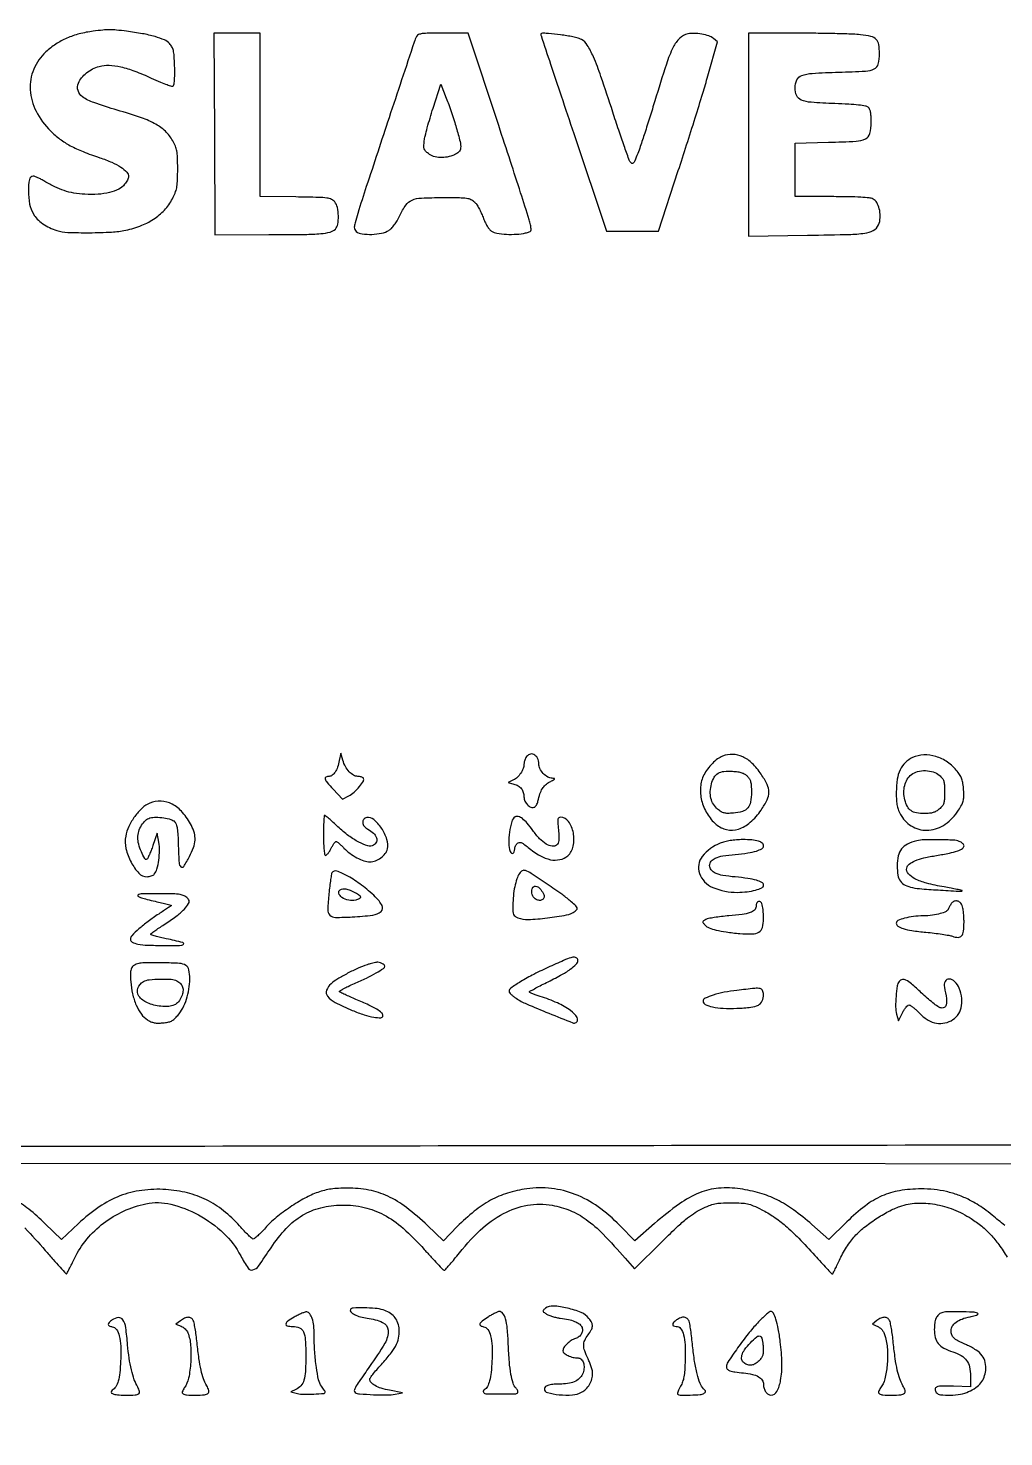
# Model space of a CAD drawing. Extents: x 8694 to 20248, y -4045 to 2404.
# Drawn here: x 16624 to 17149, y 1628 to 2386 of the extents above; entities that cross this region are included whole.
import ezdxf

# ---------------------------------------------------------------- set-up
doc = ezdxf.new("R2010")
doc.units = 0
doc.header["$MEASUREMENT"] = 0

msp = doc.modelspace()

# ---------------------------------------------------------------- linework, layer by layer
for points in [[(16690.61, 1583.06), (16690.61, 1583.06), (17142.72, 1583.06), (17594.83, 1583.06), (17594.83, 1684.12), (17594.83, 1785.19), (17154.08, 1784.58, 0.000056), (16535.22, 1783.66, 0.00011), (16044.21, 1782.76, 0.000012), (15622.27, 1781.89, 0.010904)], [(16706.83, 1616.65, -0.000074), (16292.85, 1616.75, -0.000235)], [(17149.75, 1741.31, 0.004165), (17143.05, 1746.9, 0.015067), (17138.65, 1750.3, 0.021391), (17134.92, 1752.76, 0.017556), (17130.75, 1755.07, 0.03051), (17124.67, 1757.72, 0.031095), (17118.35, 1759.58, 0.030396), (17111.71, 1760.68, 0.026562), (17104.68, 1761.03, 0.039787), (17093.12, 1760.08, 0.063807), (17083.64, 1757.26, 0.059139), (17074.69, 1751.95, 0.029309), (17064.69, 1743.32), (17054.96, 1733.89), (17045.94, 1741.85, 0.023606), (17036.05, 1749.79, 0.042002), (17027.12, 1755.19, 0.04546), (17017.93, 1758.76, 0.033732), (17007.28, 1761.05, 0.057597), (16995.66, 1761.38, 0.074688), (16985.31, 1758.91, 0.059613), (16974.51, 1752.96, 0.0236), (16961.19, 1742.41), (16950.49, 1733.09), (16942.41, 1741.41, 0.045459), (16930.73, 1751.44, 0.060957), (16918.47, 1758.08, 0.065148), (16905.66, 1761.28, 0.063291), (16892.32, 1761.12, 0.041419), (16882.02, 1758.81, 0.04885), (16872.83, 1754.91, 0.045279), (16864.04, 1749.02, 0.028734), (16854.91, 1740.73), (16847.48, 1733.17), (16838.91, 1741.29, 0.026294), (16827.49, 1751.02, 0.053781), (16817.45, 1757.12, 0.06209), (16807.34, 1760.4, 0.048454), (16795.83, 1761.48, 0.011698), (16790.87, 1761.35, 0.023324), (16786.97, 1760.97, 0.02666), (16783.47, 1760.27, 0.02179), (16779.83, 1759.17, 0.041161), (16772.83, 1756.05, 0.023213), (16764.9, 1751.2, 0.023121), (16757.36, 1745.58, 0.037041), (16751.55, 1740.04, -0.009342), (16749.4, 1737.75, -0.013577), (16747.41, 1735.82, -0.009084), (16745.69, 1734.3, -0.178678), (16745.04, 1734.06, -0.185423), (16744.38, 1734.31, -0.007097), (16742.42, 1736.13, -0.011884), (16740.14, 1738.42, -0.008007), (16737.64, 1741.12, 0.041664), (16728.97, 1749.33, 0.054358), (16719.76, 1755.18, 0.054708), (16709.56, 1758.89, 0.042985), (16697.92, 1760.68, 0.049687), (16685, 1760.26, 0.059768), (16673.23, 1757.25, 0.056908), (16662.07, 1751.38, 0.039401), (16650.93, 1742.44), (16641.74, 1733.79), (16633.03, 1742.26, 0.024698), (16624.09, 1750.15, 0.046636), (16616.05, 1755.42, 0.050955)], [(16622.04, 1740.01, -0.012699), (16632.97, 1727.98, 0.002851), (16637.28, 1723.05, 0.004768), (16640.97, 1718.95, 0.000916), (16644.23, 1715.42, 0.425595), (16644.52, 1715.41, 0.077658), (16644.75, 1715.73, 0.000935), (16645.9, 1717.99, 0.002776), (16647.23, 1720.62, 0.001809), (16648.73, 1723.67, -0.059842), (16655.37, 1733.98, -0.056749), (16664.38, 1742.62, -0.056083), (16675.21, 1749.11, -0.055773), (16687.23, 1753.04, -0.110894), (16700.61, 1752.82, -0.066249), (16715.53, 1747.05, -0.063852), (16729.03, 1737.22, -0.082742), (16738.27, 1725.04, 0.027327), (16742.21, 1718.44, 0.319866), (16744.86, 1717.45, 0.17491), (16747.85, 1719.53, 0.009013), (16754.6, 1729.4, -0.043038), (16762.78, 1739.78, -0.069127), (16771.53, 1746.85, -0.074419), (16781.39, 1750.93, -0.05911), (16792.83, 1752.38, -0.057356), (16804.74, 1751.1, -0.068467), (16815.32, 1747.14, -0.058178), (16825.69, 1739.88, -0.02866), (16837.1, 1728.5, 0.002746), (16840.9, 1724.28, 0.004238), (16844.24, 1720.69, 0.001446), (16847.15, 1717.62, 0.120491), (16847.7, 1717.28, 0.291325), (16848.21, 1717.4, 0.006374), (16850.06, 1719.38, 0.012483), (16852.2, 1721.84, 0.00785), (16854.59, 1724.83, -0.038535), (16867.2, 1738.76, -0.067358), (16879.81, 1747.84, -0.080378), (16892.69, 1752.24, -0.084773), (16906.05, 1752.23, -0.055524), (16915.69, 1749.45, -0.058954), (16924.27, 1744.65, -0.04304), (16933.45, 1736.71, -0.014808), (16945.33, 1723.75), (16950.33, 1717.96), (16964.83, 1732.34, -0.004794), (16972.68, 1739.97, -0.01748), (16977.87, 1744.59, -0.026677), (16982.06, 1747.7, -0.032305), (16986.31, 1750.14, -0.015104), (16990.58, 1752.08, -0.046415), (16993.61, 1753.02, -0.041922), (16996.93, 1753.44, -0.010638), (17002.36, 1753.56, -0.010797), (17007.87, 1753.44, -0.044069), (17011.19, 1753, -0.046759), (17014.28, 1752, -0.013193), (17018.89, 1749.87, -0.035652), (17025.29, 1746.12, -0.027304), (17031.72, 1741.17, -0.021661), (17038.86, 1734.47, -0.01021), (17047.5, 1725.24, 0.001781), (17050.88, 1721.51, 0.002788), (17053.82, 1718.33, 0.000762), (17056.39, 1715.58, 0.099636), (17056.77, 1715.31, 0.386224), (17057.09, 1715.41, 0.005127), (17058.17, 1717.37, 0.01141), (17059.39, 1719.77, 0.006869), (17060.75, 1722.66, -0.020869), (17062.45, 1726.07, -0.01618), (17064.58, 1729.64, -0.016439), (17066.88, 1732.97, -0.026006), (17069.08, 1735.64, -0.039064), (17073.93, 1740.19, -0.022907), (17080.38, 1744.87, -0.022903), (17087.22, 1748.94, -0.038852), (17093.33, 1751.62, -0.07095), (17102.25, 1753.37, -0.055471), (17112.13, 1752.79, -0.052353), (17122.2, 1749.96, -0.048839), (17131.71, 1745.05, -0.02796), (17137.37, 1740.93, -0.033551), (17142.17, 1736.43, -0.03118), (17146.6, 1731.06, -0.019461), (17151.12, 1724.26, 0.006752)]]:
    msp.add_lwpolyline(points, format="xyb")
for points in [[(16658.82, 2384.09, 0.031301), (16651.31, 2382.63, 0.039504), (16644.63, 2380.33, 0.041558), (16638.67, 2377.11, 0.041784), (16633.34, 2372.97, 0.107881), (16626.77, 2363.59, 0.114374), (16624.89, 2352.53, 0.104782), (16628.06, 2341.01, 0.078477), (16635.87, 2330.38, 0.035499), (16640.9, 2326.05, 0.035371), (16646.5, 2322.48, 0.029754), (16653.36, 2319.27, 0.015131), (16662.32, 2316.02, -0.021739), (16668.92, 2313.52, -0.044833), (16673.78, 2310.91, -0.061527), (16676.85, 2308.28, -0.187417), (16677.83, 2305.77, -0.091907), (16677.69, 2305.04, -0.025816), (16677.22, 2303.98, -0.025106), (16676.55, 2302.81, -0.024073), (16675.76, 2301.7, -0.11133), (16672.59, 2299.12, -0.053596), (16667.65, 2297.3, -0.045421), (16661.43, 2296.32, -0.032342), (16654.38, 2296.32, -0.02521), (16648.37, 2297.01, -0.036113), (16643.16, 2298.27, -0.0357), (16638.15, 2300.28, -0.023873), (16632.72, 2303.25, 0.014042), (16630.83, 2304.32, 0.016499), (16628.99, 2305.23, 0.015534), (16627.4, 2305.9, 0.091103), (16626.51, 2306.06, 0.3628), (16624.46, 2304.35, 0.045727), (16623.92, 2298.15, 0.045505), (16624.6, 2291.07, 0.085857), (16626.6, 2285.72, 0.062975), (16628.69, 2282.98, 0.044129), (16631.66, 2280.47, 0.041295), (16635.25, 2278.36, 0.038425), (16639.23, 2276.81, 0.06511), (16645.07, 2275.83, 0.010066), (16656.83, 2275.65, 0.011503), (16668.72, 2275.98, 0.040176), (16676.33, 2276.99, 0.041443), (16685, 2279.62, 0.057234), (16692.17, 2283.45, 0.062425), (16697.81, 2288.5, 0.064618), (16701.95, 2294.74, 0.031408), (16703.21, 2297.75, 0.044572), (16703.91, 2300.57, 0.030818), (16704.24, 2304.15, 0.007626), (16704.33, 2310.06, 0.006701), (16704.24, 2316.3, 0.037424), (16703.9, 2319.63, 0.05789), (16703.14, 2322.18, 0.030944), (16701.64, 2325.13, 0.065846), (16697.68, 2330.2, 0.068184), (16692.58, 2334, 0.043249), (16684.85, 2337.43, 0.010914), (16671.74, 2341.62, -0.011564), (16659.17, 2345.65, -0.0689), (16653.04, 2348.78, -0.170775), (16650.65, 2352.09, -0.171152), (16650.87, 2356.17, -0.073044), (16652.58, 2359.03, -0.053251), (16655.22, 2361.64, -0.050701), (16658.5, 2363.75, -0.051448), (16662.12, 2365.15, -0.077594), (16667.34, 2365.73, -0.04402), (16673.64, 2364.89, -0.035021), (16681.16, 2362.64, -0.018666), (16690.12, 2358.88, 0.007037), (16695.05, 2356.67, 0.019902), (16698.57, 2355.32, 0.021401), (16701.08, 2354.58, 0.262564), (16702.01, 2354.84, 0.16916), (16702.42, 2355.69, 0.01298), (16702.65, 2358.23, 0.015771), (16702.75, 2361.48, 0.009211), (16702.68, 2365.38, 0.007054), (16702.4, 2370.8, 0.03894), (16701.99, 2373.7, 0.070104), (16701.25, 2375.65, 0.063578), (16699.98, 2377.4, 0.103825), (16697.14, 2379.38, 0.030668), (16692.12, 2381.16, 0.025249), (16685.36, 2382.74, 0.013257), (16676.83, 2384.05, 0.007184), (16671.31, 2384.67, 0.02376), (16667.66, 2384.85, 0.02455), (16664.07, 2384.68, 0.008074)], [(16724.07, 2328.81), (16724.33, 2274.56), (16753.33, 2274.62, 0.002099), (16772.85, 2274.73, 0.018367), (16781.49, 2275.14, 0.043132), (16786.38, 2275.98, 0.133077), (16789.26, 2277.63, 0.157188), (16790.57, 2280.19, 0.0463), (16790.88, 2284.65, 0.046727), (16790.34, 2289.21, 0.118059), (16788.92, 2292.2, 0.113272), (16787.16, 2293.58, 0.078397), (16784.72, 2294.29, 0.025696), (16780.25, 2294.62, 0.001875), (16767.92, 2294.87), (16748.83, 2295.18), (16748.83, 2339.12), (16748.83, 2383.06), (16736.32, 2383.06), (16723.81, 2383.06)], [(16833, 2381.31, 0.038546), (16831.7, 2378.23, 0.000118), (16818.18, 2337.52, 0.000539), (16805.92, 2300.44, 0.006451), (16801.38, 2286.06, 0.004587), (16799.87, 2280.87, 0.04641), (16799.46, 2278.65, 0.128116), (16799.68, 2277.34, 0.129163), (16800.52, 2276.31, 0.126773), (16803.72, 2275.02, 0.04101), (16808.86, 2274.76, 0.041415), (16814.18, 2275.38, 0.083805), (16818.11, 2276.88, 0.070683), (16819.49, 2277.98, 0.030495), (16821, 2279.79, 0.026994), (16822.52, 2282.11, 0.020163), (16823.95, 2284.82, -0.040802), (16827.27, 2290.52, -0.141344), (16830.55, 2293.18, -0.089489), (16835.57, 2294.31, -0.010854), (16846.95, 2294.56, -0.002972), (16856.14, 2294.5, -0.030631), (16859.92, 2294.23, -0.076404), (16862.19, 2293.56, -0.078777), (16864.14, 2292.24, -0.056694), (16865.24, 2290.94, -0.019687), (16866.52, 2288.85, -0.019265), (16867.77, 2286.42, -0.021248), (16868.78, 2283.97, 0.021893), (16869.83, 2281.44, 0.028043), (16871.03, 2279.21, 0.031263), (16872.26, 2277.46, 0.079267), (16873.4, 2276.42, 0.107521), (16876.25, 2275.33, 0.025344), (16881.36, 2274.81, 0.026854), (16886.92, 2274.83, 0.041604), (16891.67, 2275.5, 0.023272), (16893.7, 2276.06, 0.179095), (16894.45, 2276.66, 0.164161), (16894.67, 2277.64, 0.018807), (16894.35, 2279.91, 0.031998), (16893.68, 2282.58, 0.000537), (16889.03, 2297.1, 0.00138), (16883.56, 2313.98, 0.000917), (16877.2, 2333.31), (16860.71, 2383.06), (16847.3, 2383.06, 0.003541), (16839.64, 2383.01, 0.026894), (16836.04, 2382.76, 0.063457), (16834.04, 2382.25, 0.182111)], [(16899.9, 2382.31, 0.057675), (16900.02, 2381.72, 0.000041), (16905.14, 2366.36, 0.000482), (16910.86, 2349.24, 0.000295), (16917.65, 2329.06), (16935.33, 2276.56), (16949.29, 2276.56), (16963.25, 2276.56), (16973.94, 2309.06, 0.001943), (16978.42, 2322.85, 0.00166), (16983.04, 2337.42, 0.001673), (16987.14, 2350.7, 0.004766), (16989.89, 2359.98), (16995.14, 2378.39), (16992.94, 2380.17, 0.090169), (16990.4, 2381.56, 0.036849), (16986.58, 2382.52, 0.036671), (16982.49, 2382.93, 0.060878), (16979.05, 2382.61, 0.140093), (16974.69, 2380.26, 0.085263), (16971.23, 2375.49, 0.035953), (16967.52, 2366.37, 0.004838), (16961.33, 2346.63, -0.002368), (16958.59, 2337.76, -0.002651), (16955.87, 2329.24, -0.002438), (16953.48, 2322.01, -0.014114), (16952.09, 2318.24, -0.005301), (16950.47, 2314.32, -0.078582), (16949.69, 2313.07, -0.346249), (16948.98, 2312.93, -0.115343), (16948.12, 2313.67, -0.072046), (16947.33, 2315.15, -0.001822), (16944.77, 2322.35, -0.003863), (16941.85, 2330.84, -0.00262), (16938.66, 2340.56, 0.00403), (16932.28, 2359.77, 0.02014), (16928.19, 2370.35, 0.035272), (16924.92, 2376.64, 0.136718), (16921.73, 2379.61, 0.051594), (16920.05, 2380.27, 0.013037), (16917.21, 2380.98, 0.013161), (16913.89, 2381.63, 0.012948), (16910.53, 2382.1, 0.001805), (16903.97, 2382.83, 0.021917), (16901.45, 2382.99, 0.075333), (16900.25, 2382.83, 0.359596)], [(17011.83, 2328.42), (17011.83, 2273.78), (17043.62, 2274.26, 0.002761), (17066.86, 2274.75, 0.035449), (17075.51, 2275.59, 0.11692), (17079.83, 2277.42, 0.166103), (17082.18, 2280.8, 0.071578), (17082.7, 2284.57, 0.061699), (17082.18, 2288.54, 0.067062), (17080.82, 2291.88, 0.146346), (17078.83, 2293.77, 0.091066), (17076.79, 2294.37, 0.011888), (17072.26, 2294.74, 0.01049), (17065.82, 2294.97, 0.00368), (17056.58, 2295.04), (17036.83, 2295.06), (17036.83, 2309.42), (17036.83, 2323.77), (17054.81, 2324.29, 0.006429), (17069.75, 2324.91, 0.095218), (17074.82, 2326.17, 0.229007), (17077.12, 2328.98, 0.059117), (17077.83, 2334.96, 0.012115), (17077.75, 2338.3, 0.036042), (17077.47, 2340.58, 0.054737), (17076.99, 2342.14, 0.117228), (17076.23, 2343.14, 0.133249), (17074.81, 2343.79, 0.013242), (17071.06, 2344.3, 0.012761), (17065.78, 2344.75, 0.004661), (17058.27, 2345.12, -0.007728), (17045.44, 2345.83, -0.076105), (17040.17, 2347.03, -0.196838), (17037.71, 2349.38, -0.104992), (17036.83, 2353.56, -0.110374), (17037.79, 2357.86, -0.199223), (17040.42, 2360.25, -0.072015), (17046.12, 2361.41, -0.006731), (17060.46, 2362.04, 0.005816), (17074.82, 2362.64, 0.09418), (17079.5, 2363.79, 0.231681), (17081.62, 2366.38, 0.056404), (17082.29, 2372.02, 0.041334), (17081.91, 2376.96, 0.157985), (17080.53, 2379.67, 0.13962), (17077.7, 2381.24, 0.029775), (17072.1, 2382.2, 0.019085), (17068.01, 2382.5, 0.002603), (17059.46, 2382.75, 0.002992), (17049.32, 2382.93, 0.002522), (17038.58, 2383.01), (17011.83, 2383.06)], [(16854.37, 2332.2, -0.009557), (16856.41, 2324.73, -0.079239), (16856.72, 2321.24, -0.180868), (16855.76, 2319.12, -0.097962), (16853.36, 2317.51, -0.053132), (16849.52, 2316.36, -0.058719), (16845.66, 2316.11, -0.063888), (16842.15, 2316.74, -0.090284), (16839.34, 2318.23, -0.036161), (16837.82, 2319.61, -0.112558), (16837.12, 2320.8, -0.089598), (16836.92, 2322.32, -0.017953), (16837.14, 2325.07, -0.030312), (16837.61, 2327.65, -0.006227), (16838.77, 2332.15, -0.006531), (16840.24, 2337.36, -0.006101), (16841.89, 2342.64), (16846.09, 2355.54), (16849, 2348.05, -0.007135), (16850.29, 2344.58, -0.003934), (16851.78, 2340.3, -0.003922), (16853.22, 2335.94, -0.006282)], [(16791.37, 1991.56, -0.03458), (16790.44, 1988.04, -0.0619), (16789.14, 1985.35, -0.08398), (16787.57, 1983.65, -0.166744), (16785.86, 1983.06, 0.116389), (16784.18, 1982.66, 0.367846), (16783.76, 1981.68, 0.099758), (16784.78, 1979.81, 0.010975), (16788.03, 1976.13), (16793.02, 1970.71), (16796.43, 1972.54, 0.058688), (16799.32, 1974.57, 0.037505), (16802.18, 1977.53, 0.033378), (16804.32, 1980.5, 0.285519), (16804.32, 1982.07, 0.127407), (16803.92, 1982.45, 0.046366), (16803.2, 1982.77, 0.042251), (16802.31, 1982.99, 0.039042), (16801.37, 1983.06, -0.13471), (16799.06, 1983.7, -0.070816), (16796.71, 1985.58, -0.061768), (16794.68, 1988.37, -0.054235), (16793.28, 1991.7), (16792.13, 1995.56)], [(16891.86, 1993.13, 0.029508), (16891.47, 1992.27, 0.022414), (16891.13, 1991.28, 0.02286), (16890.9, 1990.33, 0.048121), (16890.83, 1989.58, -0.09434), (16890.39, 1987.27, -0.053717), (16889.07, 1984.76, -0.053087), (16887.21, 1982.54, -0.081934), (16885.15, 1981.12), (16882.33, 1979.78), (16885.33, 1978.94, -0.063978), (16887.71, 1977.93, -0.092674), (16889.44, 1976.43, -0.095741), (16890.47, 1974.45, -0.072624), (16890.83, 1972.02, 0.108553), (16891.32, 1969.79, 0.084009), (16892.73, 1967.73, 0.09487), (16894.56, 1966.44, 0.200391), (16896.26, 1966.4, 0.114109), (16896.88, 1966.81, 0.047254), (16897.5, 1967.62, 0.043501), (16898.03, 1968.66, 0.042962), (16898.38, 1969.77, -0.025226), (16899.45, 1973.69, -0.058965), (16900.73, 1976.45, -0.073002), (16902.42, 1978.46, -0.060382), (16904.72, 1980.06, 0.005552), (16906.76, 1981.17, 0.118066), (16907.27, 1981.64, 0.549267), (16907.14, 1981.92, 0.033697), (16906.03, 1982.02, -0.129997), (16903.61, 1982.7, -0.072287), (16901.22, 1984.65, -0.071256), (16899.43, 1987.23, -0.115832), (16898.83, 1989.81, 0.115631), (16898.11, 1992.89, 0.168191), (16896.14, 1994.82, 0.214691), (16893.77, 1994.87, 0.170953)], [(16997.83, 1993.94, 0.064661), (16995.13, 1992.44, 0.037164), (16992.3, 1990, 0.035781), (16989.72, 1987.02, 0.041864), (16987.74, 1983.85, 0.100885), (16985.92, 1977.38, 0.07879), (16986.53, 1970.09, 0.075076), (16989.45, 1963.02, 0.077383), (16994.3, 1957.22, 0.128909), (16999.97, 1954.38, 0.129705), (17006.3, 1954.7, 0.104212), (17012.71, 1958.33, 0.061854), (17018.55, 1964.94, 0.034599), (17021.8, 1970.46, 0.115639), (17022.75, 1974.53, 0.114823), (17021.81, 1978.61, 0.033871), (17018.58, 1984.21, 0.049233), (17013.75, 1990.06, 0.086212), (17008.62, 1993.65, 0.10374), (17003.28, 1994.91, 0.101224)], [(17100.14, 1993.17, 0.082337), (17096.15, 1990.43, 0.091218), (17093.42, 1986.64, 0.074074), (17091.86, 1981.47, 0.035877), (17091.34, 1974.56, 0.011573), (17091.44, 1970.02, 0.041658), (17091.81, 1967.15, 0.052756), (17092.59, 1964.75, 0.027497), (17094.04, 1961.94, 0.138616), (17100.42, 1955.84, 0.146192), (17108.9, 1954.13, 0.129414), (17117.74, 1957.35, 0.098519), (17124.91, 1964.8, 0.020636), (17126.6, 1967.67, 0.062062), (17127.41, 1969.8, 0.058304), (17127.7, 1972.13, 0.016669), (17127.61, 1975.77, 0.018361), (17127.28, 1979.16, 0.049101), (17126.73, 1981.52, 0.056262), (17125.77, 1983.54, 0.030868), (17124.19, 1985.77, 0.071356), (17118.94, 1990.68, 0.07779), (17112.66, 1993.74, 0.08335), (17106.13, 1994.61, 0.100982)], [(17011.12, 1983.21, -0.060487), (17012.24, 1981.78, -0.073541), (17012.91, 1980.2, -0.049358), (17013.24, 1978.04, -0.01321), (17013.33, 1974.56, -0.042594), (17012.87, 1969.23, -0.136407), (17011.36, 1966.04, -0.144726), (17008.49, 1964.2, -0.050191), (17003.59, 1963.29, -0.017673), (17000.54, 1963.14, -0.065615), (16998.63, 1963.37, -0.079111), (16997.03, 1964.06, -0.033435), (16995.14, 1965.45, -0.078991), (16992.87, 1968.07, -0.078961), (16991.53, 1971.26, -0.072626), (16991.17, 1974.95, -0.053508), (16991.81, 1979.01, -0.064074), (16993.27, 1982.55, -0.128188), (16995.38, 1984.71, -0.11122), (16998.49, 1985.74, -0.041338), (17003.12, 1985.81, -0.018692), (17005.99, 1985.51, -0.043178), (17008.11, 1985.02, -0.055908), (17009.75, 1984.28, -0.06212)], [(17114.52, 1983.65, -0.043645), (17116.08, 1982.05, -0.096919), (17116.88, 1980.56, -0.063794), (17117.24, 1978.5, -0.011166), (17117.33, 1974.56, -0.011166), (17117.24, 1970.62, -0.063794), (17116.88, 1968.56, -0.096919), (17116.08, 1967.07, -0.043645), (17114.52, 1965.47, -0.043579), (17112.87, 1964.29, -0.061104), (17111.22, 1963.56, -0.051424), (17109.22, 1963.18, -0.021636), (17106.49, 1963.06, -0.043526), (17102.19, 1963.43, -0.108511), (17099.29, 1964.63, -0.120071), (17097.33, 1966.84, -0.060017), (17095.98, 1970.35, -0.056965), (17095.44, 1974.39, -0.067745), (17095.89, 1978.22, -0.073791), (17097.28, 1981.51, -0.089776), (17099.5, 1984.01, -0.103661), (17102.82, 1985.66, -0.06957), (17107.05, 1986.15, -0.069462), (17111.26, 1985.45, -0.102476)], [(16689.31, 1968.67, 0.085144), (16685.2, 1965.97, 0.047491), (16681.22, 1961.48, 0.046471), (16678.04, 1956.14, 0.064866), (16676.32, 1950.86, 0.104433), (16676.47, 1944.21, 0.063666), (16679.23, 1936.82, 0.067579), (16683.42, 1930.96, 0.206823), (16687.81, 1929.06, 0.044639), (16688.95, 1929.16, 0.040359), (16690.11, 1929.47, 0.042696), (16691.09, 1929.91, 0.092161), (16691.73, 1930.45, 0.107649), (16693.16, 1933.2, 0.030388), (16694.15, 1937.97, 0.031266), (16694.56, 1943.17, 0.051296), (16694.19, 1947.56), (16693.24, 1952.56), (16690.95, 1945.82, -0.009188), (16690.01, 1943.2, -0.012842), (16689.07, 1940.89, -0.009214), (16688.2, 1939.02, -0.142394), (16687.73, 1938.5, -0.428118), (16686.55, 1938.81, -0.026743), (16684.79, 1942.42, -0.032275), (16683.33, 1946.62, -0.066379), (16682.85, 1950.06, -0.076573), (16683.35, 1953.42, -0.062562), (16684.86, 1956.74, -0.066538), (16686.99, 1959.36, -0.12787), (16689.36, 1960.66, -0.064555), (16692.67, 1961.05, -0.034608), (16696.79, 1960.71, -0.033384), (16700.59, 1959.87, -0.125851), (16702.68, 1958.64, -0.119316), (16703.52, 1957.27, -0.040292), (16704.06, 1954.97, -0.024246), (16704.42, 1951.41, -0.00596), (16704.66, 1945.53, 0.00727), (16705.06, 1936.51, 0.193769), (16706.07, 1934.38, 0.468631), (16707.56, 1934.57, 0.018747), (16710.69, 1939.95, 0.035069), (16712.83, 1944.76, 0.071885), (16713.67, 1948.78, 0.081051), (16713.3, 1952.56, 0.056041), (16711.73, 1956.57, 0.056003), (16706.95, 1963.6, 0.092105), (16701.38, 1968.09, 0.111603), (16695.37, 1969.77, 0.11576)], [(16782.83, 1951.62, 0.008606), (16782.9, 1947.57, 0.013126), (16783.11, 1944.07, 0.007657), (16783.41, 1941.18, 0.228788), (16783.79, 1940.58, 0.314164), (16784.29, 1940.61, 0.04663), (16785.07, 1941.35, 0.038674), (16785.95, 1942.52, 0.02351), (16786.81, 1944.02, -0.014388), (16787.65, 1945.57, -0.021086), (16788.49, 1946.87, -0.017329), (16789.24, 1947.87, -0.225685), (16789.65, 1948.06, -0.167606), (16790.11, 1947.9, -0.010981), (16791.22, 1947, -0.014967), (16792.5, 1945.82, -0.010562), (16793.88, 1944.44, 0.044045), (16797.05, 1941.64, 0.037283), (16800.84, 1939.27, 0.038899), (16804.65, 1937.63, 0.080762), (16807.83, 1937.09, 0.092441), (16810.8, 1937.62, 0.066881), (16813.77, 1939.22, 0.068659), (16816.13, 1941.49, 0.113442), (16817.31, 1943.98, 0.135763), (16817.03, 1949.15, 0.065317), (16814.1, 1955.16, 0.068473), (16809.97, 1959.85, 0.229211), (16806.13, 1960.88, 0.17567), (16804.49, 1959.91, 0.198446), (16803.97, 1958.18, 0.149239), (16804.8, 1956.17, 0.101392), (16806.74, 1954.61, -0.064453), (16809.78, 1952.49, -0.124072), (16811.42, 1950.04, -0.186773), (16811.36, 1947.77, -0.172466), (16809.79, 1946.04, -0.195926), (16806.74, 1945.72, -0.048475), (16801.97, 1947.62, -0.041183), (16796.39, 1951.1, -0.0278), (16790.64, 1955.92, 0.00442), (16788.08, 1958.27, 0.006831), (16785.82, 1960.26, 0.002681), (16783.86, 1961.91, 0.175863), (16783.45, 1962.06, 0.392905), (16783.2, 1961.83, 0.003435), (16783.01, 1958.99, 0.0093), (16782.87, 1955.62, 0.00559)], [(16886.05, 1961.2, 0.18998), (16884.26, 1958.8, 0.03155), (16883.07, 1953.04, 0.034818), (16882.64, 1946.94, 0.09208), (16883.43, 1942.65, 0.134185), (16884.1, 1941.73, 0.304897), (16884.92, 1941.67, 0.190147), (16885.6, 1942.51, 0.07671), (16885.83, 1944, -0.069343), (16885.94, 1944.78, -0.044583), (16886.27, 1945.65, -0.044121), (16886.75, 1946.45, -0.061718), (16887.33, 1947.06, -0.13042), (16888.3, 1947.51, -0.136827), (16889.35, 1947.41, -0.066481), (16890.75, 1946.63, -0.012404), (16893.08, 1944.83, 0.040234), (16899.45, 1940.42, 0.079684), (16905.18, 1938.23, 0.105985), (16910.17, 1938.26, 0.124181), (16914.4, 1940.37, 0.167003), (16917.39, 1945.47, 0.096341), (16917.43, 1952.66, 0.107411), (16914.85, 1958.77, 0.24172), (16910.52, 1961.04, 0.162185), (16909.59, 1960.74, 0.19468), (16909.11, 1959.96, 0.060386), (16909.03, 1958.29, 0.005995), (16909.38, 1954.27, -0.009313), (16909.67, 1950.59, -0.045372), (16909.61, 1948.5, -0.084536), (16909.2, 1947.14, -0.105472), (16908.39, 1946.11, -0.216064), (16905.97, 1945.45, -0.098462), (16902.84, 1946.61, -0.065766), (16899.26, 1949.52, -0.034017), (16895.59, 1953.97, 0.021284), (16892.55, 1957.86, 0.054244), (16889.96, 1960.31, 0.087647), (16887.78, 1961.42, 0.216209)], [(16996.47, 1947.07, 0.132746), (16986.87, 1939.98, 0.258229), (16985.36, 1930.87, 0.21044), (16992.52, 1923.26, 0.103288), (17005.83, 1920.63, 0.027181), (17011.01, 1920.97, 0.03781), (17015.57, 1921.87, 0.041522), (17018.93, 1923.11, 0.291367), (17019.83, 1924.52, 0.272948), (17018.97, 1925.96, 0.056202), (17016.12, 1927.14, 0.035873), (17011.48, 1928.13, 0.011934), (17004.56, 1928.91, -0.018164), (16997.96, 1929.75, -0.064849), (16993.89, 1930.97, -0.119669), (16991.65, 1932.7, -0.169978), (16990.83, 1935.06, -0.170096), (16991.64, 1937.39, -0.121541), (16993.86, 1939.09, -0.064447), (16997.9, 1940.27, -0.01725), (17004.57, 1941.08, 0.013382), (17011.41, 1941.86, 0.038206), (17016.07, 1942.89, 0.059718), (17018.95, 1944.15, 0.265832), (17019.83, 1945.68, 0.230805), (17019.1, 1947.17, 0.093838), (17017.06, 1948.22, 0.054462), (17013.62, 1948.85, 0.019495), (17008.64, 1949.01, 0.017527), (17005.21, 1948.87, 0.020488), (17001.96, 1948.49, 0.022078), (16999.01, 1947.88, 0.031422)], [(17102.33, 1948.34, 0.053726), (17097.32, 1946.55, 0.113989), (17094.14, 1943.98, 0.113648), (17092.39, 1940.27, 0.053213), (17091.83, 1934.96, 0.040926), (17092.24, 1929.91, 0.112261), (17093.59, 1926.61, 0.129699), (17096.08, 1924.5, 0.063693), (17100.06, 1923.2, 0.028417), (17105.03, 1922.53, 0.004166), (17115.15, 1921.85, 0.000747), (17126.39, 1921.2, 0.430825), (17126.83, 1921.61, 0.357288), (17126.74, 1921.71, 0.000463), (17123.96, 1922.26, 0.003365), (17120.82, 1922.87, 0.00203), (17117.08, 1923.54, -0.019345), (17107.66, 1925.58, -0.054156), (17101.36, 1927.96, -0.093611), (17097.84, 1930.67, -0.233922), (17097, 1933.71, -0.184801), (17098.28, 1935.77, -0.062322), (17101.4, 1937.58, -0.042807), (17106.24, 1939.16, -0.017634), (17113.01, 1940.49, 0.010187), (17119.99, 1941.75, 0.035303), (17124.42, 1942.98, 0.059145), (17127.03, 1944.27, 0.253644), (17127.83, 1945.74, 0.150806), (17127.64, 1946.34, 0.058229), (17127.07, 1946.99, 0.050764), (17126.24, 1947.61, 0.043334), (17125.26, 1948.08, 0.080929), (17122.18, 1948.72, 0.007237), (17114.24, 1948.92, 0.00874), (17106.36, 1948.87, 0.053352)], [(16787.39, 1931.15, 0.099683), (16787.13, 1930.46, 0.003219), (16786.68, 1927.48, 0.006081), (16786.21, 1923.95, 0.004174), (16785.77, 1919.93, 0.016202), (16785.16, 1911.33, 0.209021), (16786.32, 1908.4, 0.197817), (16789.28, 1907.17, 0.014349), (16798.33, 1907.41, 0.017716), (16809.37, 1908.4, 0.148679), (16813.89, 1910.42, 0.355872), (16814.42, 1913.53, 0.074585), (16810.77, 1918.23, 0.026921), (16803.37, 1924.55, 0.036985), (16796.04, 1929.34, 0.04078), (16789.98, 1932.07, 0.353482)], [(16888.39, 1930.78, 0.065554), (16886.99, 1927.86, 0.027736), (16885.87, 1923.66, 0.025889), (16885.12, 1918.8, 0.024319), (16884.85, 1913.78, 0.010707), (16884.91, 1910.29, 0.085214), (16885.24, 1908.72, 0.150264), (16886.02, 1907.75, 0.055678), (16887.58, 1906.93, 0.104756), (16893.02, 1906.03, 0.018399), (16903.42, 1906.88, 0.017813), (16913.71, 1908.47, 0.115991), (16918.47, 1910.6, 0.071169), (16919.39, 1911.53, 0.266862), (16919.48, 1912.32, 0.102493), (16918.78, 1913.31, 0.007611), (16916.33, 1915.55, 0.025941), (16911.67, 1919.26, 0.005753), (16903.31, 1925.09, 0.003847), (16894.71, 1930.84, 0.061772), (16891.58, 1932.39, 0.099349), (16890.73, 1932.5, 0.101784), (16889.91, 1932.28, 0.084353), (16889.12, 1931.7, 0.047481)], [(16682.94, 1919.15, 0.541412), (16682.93, 1918.62, 0.058039), (16684.25, 1917.94, 0.02622), (16686.9, 1917.09, 0.007083), (16691.19, 1916.04, -0.002392), (16694.88, 1915.17, -0.003952), (16698, 1914.39, -0.000645), (16700.73, 1913.68, -0.341337), (16700.83, 1913.55, -0.246493), (16700.74, 1913.39, -0.00081), (16698.84, 1912.09, -0.004116), (16696.67, 1910.62, -0.002535), (16694.08, 1908.93, 0.016631), (16688.39, 1904.97, 0.021144), (16683.43, 1900.93, 0.0173), (16679.6, 1897.3, 0.19654), (16678.83, 1895.41, 0.28531), (16679.81, 1893.83, 0.068649), (16682.85, 1892.82, 0.036931), (16688.12, 1892.23, 0.009619), (16696.64, 1892.07, 0.002589), (16706.5, 1892.14, 0.296266), (16707.53, 1892.82, 0.467517), (16707.11, 1893.66, 0.003196), (16698.2, 1895.68, -0.00641), (16694.99, 1896.42, -0.010419), (16692.29, 1897.15, -0.004374), (16690.04, 1897.82, -0.328659), (16689.83, 1898.11, -0.237905), (16690.01, 1898.47, -0.003507), (16691.96, 1899.89, -0.008683), (16694.3, 1901.51, -0.005517), (16697.08, 1903.31, 0.017968), (16703.41, 1907.66, 0.040472), (16707.8, 1911.5, 0.057694), (16710.23, 1914.66, 0.283132), (16710.21, 1916.82, 0.066491), (16709.62, 1917.52, 0.036026), (16708.75, 1918.21, 0.035155), (16707.73, 1918.8, 0.046291), (16706.73, 1919.19, 0.060684), (16702.72, 1919.8, 0.008005), (16694.09, 1919.92, 0.004997), (16685.17, 1919.82, 0.136566)], [(16800.08, 1920.41, -0.038622), (16802.13, 1919.15, -0.23367), (16802.7, 1918.08, -0.292567), (16802.15, 1917.16, -0.053544), (16800.19, 1916.43, -0.114115), (16796.43, 1916.36, -0.09633), (16792.76, 1917.92, -0.171115), (16791.11, 1920.13, -0.338904), (16791.83, 1922.06, -0.117399), (16793.21, 1922.54, -0.07384), (16794.92, 1922.45, -0.049713), (16797.13, 1921.77, -0.018399)], [(16900.78, 1920.84, -0.025632), (16901.45, 1919.48, -0.077425), (16901.71, 1918.48, -0.11585), (16901.61, 1917.69, -0.106382), (16901.16, 1917, -0.179912), (16899.68, 1916.32, -0.121339), (16897.82, 1916.63, -0.108101), (16896.16, 1917.83, -0.121729), (16895.24, 1919.57, -0.110287), (16895.16, 1922.47, -0.296332), (16896.53, 1923.88, -0.237123), (16898.72, 1923.35, -0.088483)], [(17016.49, 1915.39, 0.096052), (17016.24, 1915.01, 0.034567), (17016.02, 1914.39, 0.032753), (17015.88, 1913.67, 0.033309), (17015.83, 1912.93, -0.214354), (17015, 1911.08, -0.100591), (17012.68, 1909.73, -0.0495), (17008.43, 1908.76, -0.01186), (17001.23, 1908.01, 0.008588), (16997.13, 1907.61, 0.010635), (16993.33, 1907.09, 0.00911), (16990.17, 1906.53, 0.074688), (16988.79, 1906.04, 0.022019), (16987.54, 1905.3, 0.213836), (16987.22, 1904.79, 0.203926), (16987.37, 1904.2, 0.019897), (16988.34, 1903.04, 0.11496), (16990.5, 1901.55, 0.034668), (16994.32, 1900.33, 0.026172), (16999.7, 1899.32, 0.010941), (17007.05, 1898.49, 0.026383), (17013.81, 1898.23, 0.134753), (17017.38, 1899.27, 0.193166), (17019.23, 1901.76, 0.064894), (17019.81, 1906.33, 0.018263), (17019.61, 1911.47, 0.068998), (17018.93, 1914.6, 0.221927), (17017.84, 1915.69, 0.290652)], [(17121.1, 1914.81, 0.027333), (17120.69, 1914.21, 0.014795), (17120.25, 1913.43, 0.014699), (17119.84, 1912.61, 0.022433), (17119.54, 1911.87, -0.194525), (17118.22, 1910.39, -0.046152), (17115.07, 1909.17, -0.03936), (17110.82, 1908.32, -0.025822), (17105.83, 1907.98, 0.026784), (17100.54, 1907.62, 0.035199), (17095.8, 1906.69, 0.036246), (17092.23, 1905.44, 0.299061), (17091.33, 1904.07, 0.252311), (17092.23, 1902.41, 0.071445), (17094.98, 1901.11, 0.0398), (17099.75, 1900.06, 0.011129), (17107.33, 1899.18, -0.006887), (17111.78, 1898.7, -0.007673), (17116.06, 1898.11, -0.00716), (17119.68, 1897.51, -0.039502), (17121.6, 1897, 0.075808), (17124.68, 1896.42, 0.234343), (17126.55, 1897.27, 0.145868), (17127.57, 1899.69, 0.026524), (17127.83, 1904.62, 0.013755), (17127.76, 1907.22, 0.013601), (17127.54, 1909.83, 0.013583), (17127.23, 1912.1, 0.049935), (17126.85, 1913.49, 0.109493), (17125.78, 1915.12, 0.137427), (17124.2, 1915.98, 0.149488), (17122.51, 1915.86, 0.136757)], [(16683.33, 1882.39, 0.064989), (16680.77, 1881.32, 0.160486), (16679.43, 1879.82, 0.10121), (16678.91, 1877.34, 0.01762), (16679.05, 1872.53, 0.040777), (16680.01, 1865.99, 0.046276), (16682, 1859.98, 0.051472), (16684.75, 1855.1, 0.098454), (16688.01, 1852.03, 0.037358), (16689.89, 1851.04, 0.053655), (16691.68, 1850.48, 0.047804), (16693.7, 1850.27, 0.022985), (16696.3, 1850.38, 0.025304), (16699.07, 1850.76, 0.069006), (16700.93, 1851.39, 0.070951), (16702.53, 1852.49, 0.027897), (16704.39, 1854.42, 0.057645), (16707.04, 1858.31, 0.041465), (16709.08, 1863.15, 0.039533), (16710.39, 1868.53, 0.039688), (16710.83, 1874.05, 0.047862), (16710.35, 1878.97, 0.212241), (16708.73, 1881.3, 0.120422), (16705.27, 1882.39, 0.011677), (16696.43, 1882.74, 0.004784), (16692.03, 1882.77, 0.00621), (16688, 1882.71, 0.004756), (16684.63, 1882.59, 0.054731)], [(16806.33, 1881.65, 0.028702), (16801.57, 1879.84, 0.015006), (16795.87, 1877.06, 0.014791), (16790.5, 1874.04, 0.03945), (16786.92, 1871.49, 0.133249), (16784.5, 1867.99, 0.258572), (16785.04, 1864.73, 0.107741), (16789.17, 1861.35, 0.019079), (16798.32, 1857.13, 0.019497), (16804.7, 1854.76, 0.037094), (16810.02, 1853.44, 0.050895), (16813.74, 1853.2, 0.403938), (16814.83, 1854.32, 0.220114), (16814.12, 1855.85, 0.040567), (16811.54, 1857.7, 0.027116), (16807.23, 1859.99, 0.007781), (16800.33, 1863.06, -0.003074), (16797.2, 1864.41, -0.004345), (16794.44, 1865.65, -0.002543), (16792.13, 1866.73, -0.060197), (16791.52, 1867.12, -0.515969), (16791.55, 1867.53, -0.011633), (16793.53, 1868.69, -0.016235), (16796.18, 1870.05, -0.009061), (16799.5, 1871.55, 0.010569), (16806.01, 1874.51, 0.018779), (16811.23, 1877.26, 0.015004), (16815.13, 1879.67, 0.252055), (16815.83, 1880.96, 0.228915), (16815.48, 1881.68, 0.058284), (16814.35, 1882.38, 0.054232), (16812.9, 1882.88, 0.069677), (16811.5, 1882.99, 0.0425), (16810.82, 1882.9, 0.006587), (16809.5, 1882.57, 0.007302), (16807.94, 1882.15, 0.006294)], [(16904.83, 1880.71, 0.011085), (16896.13, 1876.52, 0.018865), (16889.09, 1872.6, 0.01492), (16883.78, 1869.15, 0.246071), (16882.83, 1867.34, 0.17096), (16883.05, 1866.71, 0.028303), (16883.93, 1865.73, 0.028275), (16885.14, 1864.66, 0.021658), (16886.58, 1863.63, 0.042818), (16892.21, 1860.59, 0.006353), (16904.13, 1855.59, 0.002089), (16917.08, 1850.42, 0.236589), (16918.86, 1850.58, 0.418258), (16919.47, 1853.22, 0.0938), (16915.95, 1856.97, 0.051572), (16908.83, 1861.1, 0.029844), (16899.58, 1864.62, -0.009069), (16897.37, 1865.36, -0.014363), (16895.52, 1866.07, -0.008262), (16894.02, 1866.73, -0.293015), (16893.83, 1867.04, -0.269733), (16894.03, 1867.38, -0.00288), (16896.52, 1868.78, -0.00809), (16899.47, 1870.35, -0.005055), (16902.98, 1872.1, 0.0111), (16910.59, 1876.02, 0.030086), (16915.74, 1879.22, 0.041319), (16918.93, 1881.92, 0.199604), (16919.83, 1884.07, 0.276886), (16919.01, 1885.43, 0.179534), (16917.14, 1885.68, 0.046182), (16913.24, 1884.42, 0.005345)], [(16703.87, 1873.04, -0.078173), (16705.89, 1871.51, -0.118075), (16707, 1869.62, -0.110716), (16707.18, 1867.34, -0.063066), (16706.43, 1864.66, -0.069044), (16704.73, 1861.77, -0.115131), (16702.52, 1860.02, -0.097092), (16699.48, 1859.26, -0.039135), (16695.2, 1859.36, -0.073079), (16688.01, 1861.19, -0.141957), (16683.44, 1864.86, -0.241479), (16682.85, 1869.04, -0.184389), (16685.88, 1872.63, -0.101111), (16689.02, 1873.62, -0.020058), (16694.93, 1873.99, -0.019633), (16700.83, 1873.89, -0.109265)], [(17092.92, 1872.67, 0.136383), (17091.85, 1870.28, 0.018203), (17091.21, 1864.72, 0.021799), (17091.01, 1858.98, 0.063247), (17091.55, 1855.06), (17092.49, 1851.56), (17094.68, 1855.81, -0.02224), (17095.61, 1857.44, -0.030131), (17096.6, 1858.81, -0.030573), (17097.52, 1859.81, -0.193221), (17098.15, 1860.06, -0.14253), (17098.85, 1859.86, -0.020584), (17100.07, 1859.01, -0.021955), (17101.47, 1857.85, -0.017189), (17102.88, 1856.47, 0.048357), (17107.46, 1852.55, 0.086702), (17111.93, 1850.45, 0.100652), (17116.38, 1850.16, 0.085697), (17120.86, 1851.58, 0.109602), (17124.3, 1854.45, 0.103518), (17126.29, 1858.57, 0.091093), (17126.61, 1863.59, 0.065474), (17125.22, 1869.05, 0.101568), (17122.89, 1872.57, 0.182286), (17119.78, 1873.98, 0.304939), (17117.62, 1872.72, 0.168646), (17117.25, 1869.56, -0.017097), (17118.38, 1863.48, -0.089812), (17118.27, 1860.09, -0.246148), (17117.06, 1858.63, -0.177688), (17114.91, 1858.53, -0.083726), (17113.66, 1859.17, -0.008699), (17111.04, 1861.2, -0.010613), (17108, 1863.75, -0.008304), (17104.8, 1866.64, 0.008586), (17099.46, 1871.47, 0.062008), (17096.58, 1873.41, 0.168144), (17094.62, 1873.68, 0.172067)], [(17005.54, 1867.91, 0.019955), (16998.68, 1866.84, 0.029224), (16992.77, 1865.32, 0.027977), (16988.33, 1863.62, 0.295256), (16987.33, 1862.06, 0.292752), (16988.47, 1860.28, 0.056245), (16992.3, 1859.01, 0.040786), (16998.06, 1858.28, 0.019648), (17005.5, 1858.25, 0.017976), (17013.08, 1858.79, 0.093657), (17017.07, 1859.99, 0.172843), (17019.1, 1862.18, 0.101849), (17019.83, 1865.71, 0.109667), (17019.35, 1867.88, 0.250459), (17018.04, 1868.86, 0.063351), (17015.08, 1868.94, 0.003253)], [(16669.05, 1690.5, 0.036688), (16667.37, 1689.13, 0.20804), (16666.93, 1688.1, 0.299983), (16667.45, 1687.33, 0.064224), (16669.08, 1686.88, -0.215648), (16671.34, 1685.44, -0.08484), (16672.85, 1681.98, -0.051725), (16673.62, 1676.44, -0.019129), (16673.59, 1668.56, -0.015333), (16673.12, 1662.03, -0.043771), (16672.25, 1657.56, -0.066578), (16670.94, 1654.55, -0.124455), (16669.06, 1652.69, 0.288736), (16668.56, 1651.72, 0.288808), (16669.22, 1650.85, 0.069529), (16671.84, 1650.25, 0.020157), (16676, 1650.07, 0.010197), (16681.46, 1650.17, 0.132451), (16683.39, 1650.77, 0.33643), (16683.84, 1652, 0.060172), (16682.8, 1654.39, -0.049617), (16680.96, 1658.36, -0.024938), (16679.41, 1663.67, -0.022058), (16678.19, 1669.99, -0.016282), (16677.38, 1677.06, 0.014736), (16676.35, 1686.36, 0.104055), (16674.81, 1690.62, 0.287912), (16672.44, 1691.77, 0.127087)], [(16705.84, 1690.1), (16703.35, 1688.19), (16706.11, 1687.14, -0.056636), (16707.23, 1686.56, -0.041783), (16708.32, 1685.69, -0.042547), (16709.23, 1684.68, -0.070298), (16709.79, 1683.67, -0.072379), (16711.31, 1676.83, -0.034543), (16711.35, 1667.8, -0.033799), (16710.21, 1659.17, -0.10986), (16707.88, 1653.92, 0.073831), (16706.81, 1651.9, 0.354457), (16707.21, 1650.76, 0.127394), (16709.13, 1650.18, 0.011551), (16714.16, 1650.07, 0.017959), (16718.85, 1650.26, 0.162938), (16720.72, 1651.04, 0.297753), (16721.12, 1652.5, 0.056055), (16719.94, 1655.15, -0.048917), (16718.23, 1658.84, -0.028913), (16716.9, 1663.51, -0.021172), (16715.78, 1669.7, -0.008391), (16714.76, 1678.28, 0.007146), (16714.29, 1682.29, 0.009143), (16713.74, 1685.96, 0.007374), (16713.17, 1689.01, 0.073756), (16712.74, 1690.23, 0.126243), (16711.57, 1691.5, 0.149848), (16710, 1691.95, 0.109945), (16708.07, 1691.48, 0.049846)], [(16767.04, 1692.02, 0.020463), (16763.47, 1689.77, 0.203815), (16762.55, 1688.31, 0.408765), (16763.24, 1687.33, 0.0452), (16766.23, 1687.06, -0.105307), (16769.88, 1686.28, -0.185226), (16772.03, 1684.13, -0.090361), (16773.07, 1679.81, -0.014513), (16773.33, 1671.11, -0.012524), (16773.12, 1662.74, -0.059555), (16772.31, 1658.03, -0.107804), (16770.69, 1655.09, -0.101909), (16767.97, 1653.01), (16765.33, 1651.75), (16768.83, 1650.91, 0.058158), (16772.11, 1650.51, 0.014178), (16777.56, 1650.64, 0.006458), (16783.19, 1651.01, 0.391386), (16783.83, 1651.7, 0.136226), (16783.75, 1651.98, 0.006445), (16783.23, 1652.82, 0.010199), (16782.57, 1653.81, 0.007124), (16781.79, 1654.9, -0.104289), (16780.24, 1658.29, -0.019733), (16779, 1665.02, -0.019681), (16778.14, 1673.34, -0.014678), (16777.83, 1682.56, 0.025446), (16777.56, 1687.49, 0.052896), (16776.75, 1691.25, 0.076026), (16775.48, 1693.75, 0.195627), (16773.8, 1694.81, 0.125688), (16772.94, 1694.74, 0.016734), (16771.21, 1694.1, 0.018506), (16769.17, 1693.17, 0.014583)], [(16797.35, 1696.1, 0.357482), (16797.52, 1694.85, 0.069732), (16799.53, 1693.44, 0.050919), (16802.7, 1692.21, 0.037595), (16806.39, 1691.48, -0.074343), (16814.71, 1689.2, -0.283372), (16817.64, 1684.96, -0.148147), (16815.91, 1678.02, -0.020563), (16807.71, 1665.47, 0.002099), (16802.03, 1657.44, 0.025651), (16800.03, 1654.25, 0.089814), (16799.44, 1652.53, 0.300551), (16799.92, 1651.5, 0.120922), (16802.27, 1650.74, 0.007199), (16809.78, 1650.31, 0.010754), (16817.19, 1650.15, 0.049587), (16821.46, 1650.57), (16825.33, 1651.34), (16818.45, 1652.66, -0.026176), (16813.92, 1653.78, -0.054947), (16810.6, 1655.2, -0.079401), (16808.53, 1656.85, -0.187181), (16807.83, 1658.65, -0.161153), (16808.09, 1659.45, -0.007404), (16809.85, 1661.74, -0.011679), (16812.07, 1664.42, -0.008051), (16814.7, 1667.35, 0.022213), (16819.45, 1672.95, 0.055664), (16822.23, 1677.52, 0.073169), (16823.5, 1681.76, 0.069502), (16823.53, 1686.27, 0.067058), (16822.61, 1689.62, 0.08203), (16820.88, 1692.36, 0.079484), (16818.3, 1694.45, 0.058536), (16814.93, 1695.91, 0.050498), (16810.69, 1696.73, 0.019596), (16804.71, 1697.03, 0.011765), (16798.82, 1696.95, 0.250305)], [(16871.52, 1692.08, 0.016496), (16868.26, 1689.85, 0.12567), (16867.08, 1688.43, 0.388465), (16867.38, 1687.47, 0.097094), (16869.08, 1686.88, -0.215648), (16871.34, 1685.44, -0.08484), (16872.85, 1681.98, -0.051725), (16873.62, 1676.44, -0.019129), (16873.59, 1668.56, -0.015268), (16873.14, 1662.29, -0.038697), (16872.32, 1657.8, -0.055599), (16871.12, 1654.69, -0.129536), (16869.46, 1652.86, 0.083337), (16869.1, 1652.54, 0.112248), (16868.92, 1652.15, 0.126681), (16868.94, 1651.76, 0.124784), (16869.14, 1651.41, 0.19316), (16870.64, 1650.77, 0.004713), (16878.3, 1650.68, 0.004686), (16885.96, 1650.72, 0.194902), (16887.45, 1651.35, 0.21367), (16887.6, 1651.75, 0.073228), (16887.48, 1652.36, 0.056993), (16887.12, 1653.08, 0.039427), (16886.56, 1653.8, -0.106762), (16884.97, 1656.58, -0.033697), (16883.82, 1661.25, -0.02417), (16882.97, 1667.94, -0.008811), (16882.4, 1677.47, 0.011799), (16881.84, 1685.95, 0.045555), (16880.89, 1691.13, 0.089112), (16879.49, 1694.04, 0.240407), (16877.5, 1695.06, 0.103493), (16876.75, 1694.9, 0.012435), (16875.22, 1694.18, 0.014373), (16873.41, 1693.22, 0.011362)], [(16902.4, 1696.78, 0.021998), (16901.26, 1695.83, 0.260649), (16901.08, 1695.31, 0.19262), (16901.41, 1694.78, 0.011991), (16902.97, 1693.7, 0.052181), (16904.26, 1693.03, 0.02025), (16906.18, 1692.38, 0.019786), (16908.32, 1691.83, 0.023153), (16910.39, 1691.48, -0.021267), (16914.78, 1690.77, -0.043391), (16918.13, 1689.77, -0.057734), (16920.5, 1688.49, -0.118404), (16921.9, 1686.92, -0.128707), (16922.34, 1685.07, -0.114893), (16921.86, 1683.15, -0.105676), (16920.52, 1681.53, -0.094537), (16918.58, 1680.51, 0.069482), (16916.27, 1679.44, 0.049233), (16914.03, 1677.67, 0.050866), (16912.35, 1675.67, 0.150831), (16911.83, 1673.98, 0.228706), (16912.46, 1672.67, 0.056039), (16914.55, 1671.36, 0.051805), (16917.27, 1670.39, 0.060194), (16920, 1670.06, -0.198374), (16921.67, 1669.37, -0.116551), (16922.83, 1667.5, -0.090524), (16923.21, 1664.87, -0.074557), (16922.68, 1662.07, -0.100676), (16921.16, 1659.51, -0.088631), (16918.7, 1657.61, -0.074057), (16915.32, 1656.44, -0.045502), (16911.13, 1656.05, 0.017936), (16907.06, 1655.89, 0.047174), (16904.18, 1655.4, 0.076767), (16902.42, 1654.62, 0.255661), (16901.83, 1653.54, 0.341459), (16903.47, 1651.41, 0.039238), (16909.83, 1650.28, 0.04184), (16916.88, 1650.18, 0.102287), (16921.86, 1651.58, 0.079686), (16924.19, 1653.3, 0.061602), (16926.12, 1655.82, 0.06078), (16927.39, 1658.77, 0.072583), (16927.82, 1661.76, 0.057358), (16927.65, 1663.17, 0.018525), (16927.09, 1665.21, 0.0182), (16926.29, 1667.44, 0.019459), (16925.35, 1669.56, -0.027576), (16923.54, 1673.82, -0.086508), (16923, 1676.87, -0.107314), (16923.58, 1679.54, -0.056484), (16925.33, 1682.47, 0.033518), (16927.1, 1685.15, 0.115761), (16927.69, 1687.14, 0.132095), (16927.3, 1689.03, 0.049481), (16925.83, 1691.33, 0.128586), (16921.66, 1694.49, 0.041077), (16914.19, 1696.89, 0.039797), (16906.62, 1698.02, 0.180415)], [(16973.05, 1690.5, 0.040272), (16971.41, 1689.14, 0.189475), (16970.92, 1688.05, 0.329668), (16971.4, 1687.32, 0.086909), (16972.88, 1687.06, -0.237284), (16975.2, 1685.89, -0.094826), (16976.79, 1682.6, -0.054422), (16977.64, 1677.08, -0.019368), (16977.67, 1669.09, -0.007709), (16977.39, 1663.46, -0.027653), (16976.96, 1659.89, -0.04196), (16976.26, 1657.25, -0.047453), (16975.15, 1654.89, 0.017632), (16974.37, 1653.44, 0.026748), (16973.8, 1652.13, 0.024903), (16973.46, 1651.06, 0.266387), (16973.58, 1650.64, 0.196417), (16974.97, 1650.06, 0.008419), (16980.42, 1650.1, 0.01075), (16985.77, 1650.34, 0.124964), (16987.74, 1650.98, 0.055244), (16988.42, 1651.53, 0.222145), (16988.6, 1652.01, 0.15206), (16988.36, 1652.59, 0.023278), (16987.51, 1653.52, -0.106567), (16985.71, 1656.32, -0.028054), (16984.1, 1661.44, -0.024017), (16982.72, 1668.21, -0.013458), (16981.67, 1676.56, 0.005187), (16981.19, 1680.94, 0.006474), (16980.65, 1684.99, 0.005325), (16980.12, 1688.37, 0.048702), (16979.73, 1689.81, 0.121262), (16978.7, 1691.3, 0.157121), (16977.19, 1691.96, 0.121156), (16975.26, 1691.7, 0.058115)], [(17016.54, 1688.84, 0.02218), (17011.6, 1683.07, 0.011287), (17005.89, 1675.43, 0.005733), (17000.55, 1667.74, 0.151045), (16999.82, 1665.37, 0.198083), (17000.35, 1664.11, 0.109019), (17001.78, 1663.19, 0.052576), (17004.45, 1662.52, 0.011961), (17009.09, 1661.98, -0.031555), (17013.83, 1661.23, -0.075285), (17017.15, 1659.95, -0.113343), (17019.12, 1658.14, -0.151113), (17019.83, 1655.84, 0.072047), (17020.14, 1653.69, 0.079957), (17021.04, 1651.81, 0.092612), (17022.35, 1650.51, 0.149745), (17023.84, 1650.06, 0.281827), (17027.07, 1652.04, 0.074834), (17029.07, 1658.02, 0.049945), (17029.74, 1667.14, 0.024557), (17028.86, 1678.75, 0.013318), (17027.79, 1685.79, 0.032852), (17026.53, 1690.86, 0.04399), (17025.14, 1694.16, 0.278292), (17023.65, 1695.06, 0.170982), (17022.9, 1694.79, 0.010402), (17021.03, 1693.23, 0.014554), (17018.87, 1691.22, 0.01019)], [(17080.92, 1690.17), (17078.52, 1688.32), (17081.42, 1686.93, -0.057375), (17082.87, 1686.02, -0.072658), (17083.95, 1684.87, -0.06059), (17084.78, 1683.29, -0.027333), (17085.5, 1681.05, -0.050588), (17086.59, 1673.96, -0.037405), (17086.42, 1666.02, -0.038255), (17085.14, 1658.75, -0.096054), (17082.85, 1653.9, 0.075312), (17081.8, 1651.9, 0.353065), (17082.22, 1650.76, 0.126225), (17084.13, 1650.18, 0.011562), (17089.16, 1650.07, 0.017959), (17093.85, 1650.26, 0.162938), (17095.72, 1651.04, 0.297753), (17096.12, 1652.5, 0.056055), (17094.94, 1655.15, -0.048917), (17093.23, 1658.84, -0.028913), (17091.9, 1663.51, -0.021172), (17090.78, 1669.7, -0.008391), (17089.76, 1678.28, 0.007146), (17089.29, 1682.29, 0.009143), (17088.74, 1685.96, 0.007374), (17088.17, 1689.01, 0.073756), (17087.74, 1690.23, 0.125578), (17086.57, 1691.5, 0.148214), (17085.02, 1691.95, 0.110443), (17083.1, 1691.51, 0.051689)], [(17115.83, 1694.37, 0.104376), (17114.03, 1693.26, 0.098037), (17112.78, 1691.49, 0.072992), (17112.05, 1688.93, 0.032312), (17111.83, 1685.42, 0.061019), (17112.37, 1681.03, 0.111333), (17113.98, 1677.81, 0.099656), (17116.97, 1675.37, 0.042196), (17121.75, 1673.34, -0.049562), (17126.34, 1671.31, -0.10636), (17129.22, 1668.74, -0.106888), (17130.78, 1665.23, -0.050378), (17131.3, 1660.27), (17131.33, 1654.56), (17122.18, 1654.89, 0.012483), (17116.07, 1654.95, 0.083459), (17113.09, 1654.41, 0.312669), (17112.25, 1653.23, 0.177905), (17112.86, 1651.52, 0.19585), (17115.19, 1650.27, 0.032337), (17120.39, 1650.06, 0.035748), (17125.98, 1650.6, 0.066254), (17130.33, 1651.95, 0.044382), (17134.13, 1654.13, 0.069897), (17136.88, 1656.69, 0.077085), (17138.64, 1659.71, 0.068273), (17139.5, 1663.25, 0.077412), (17139.26, 1667.66, 0.109097), (17137.64, 1671.24, 0.089034), (17134.37, 1674.3, 0.037918), (17129.08, 1677.17, -0.011644), (17124.46, 1679.37, -0.069294), (17122.27, 1680.89, -0.126282), (17121.22, 1682.52, -0.079253), (17120.84, 1684.77, -0.144547), (17121.53, 1687.17, -0.093057), (17123.52, 1689.29, -0.069367), (17126.75, 1691.03, -0.03793), (17131.08, 1692.27, 0.008844), (17133.78, 1692.88, 0.051177), (17135.16, 1693.37, 0.294841), (17135.43, 1693.8, 0.302666), (17135.14, 1694.2, 0.085301), (17132.57, 1694.74, 0.006685), (17125.53, 1694.89, 0.006872), (17118.5, 1694.86, 0.081221)], [(17019.63, 1676.24, -0.018207), (17019.69, 1673.36, -0.066454), (17019.43, 1671.55, -0.084651), (17018.73, 1670.12, -0.041967), (17017.42, 1668.57, -0.05557), (17015.36, 1666.92, -0.105397), (17013.37, 1666.18, -0.11647), (17011.4, 1666.36, -0.07788), (17009.37, 1667.4, -0.063263), (17008.53, 1668.2, -0.106315), (17008.08, 1669.07, -0.090754), (17007.99, 1670.14, -0.036747), (17008.24, 1671.59, -0.099891), (17009.62, 1674.47, -0.029965), (17012.79, 1678.2, -0.024375), (17016.23, 1681.46, -0.262746), (17018.05, 1681.82, -0.20716), (17018.59, 1681.34, -0.04002), (17019.06, 1680.09, -0.034336), (17019.42, 1678.35, -0.019905)]]:
    msp.add_lwpolyline(points, format="xyb", close=True)
msp.add_lwpolyline([(16588.49, 1774.81), (17582.33, 1774.56)])

doc.saveas('drawing.dxf')
